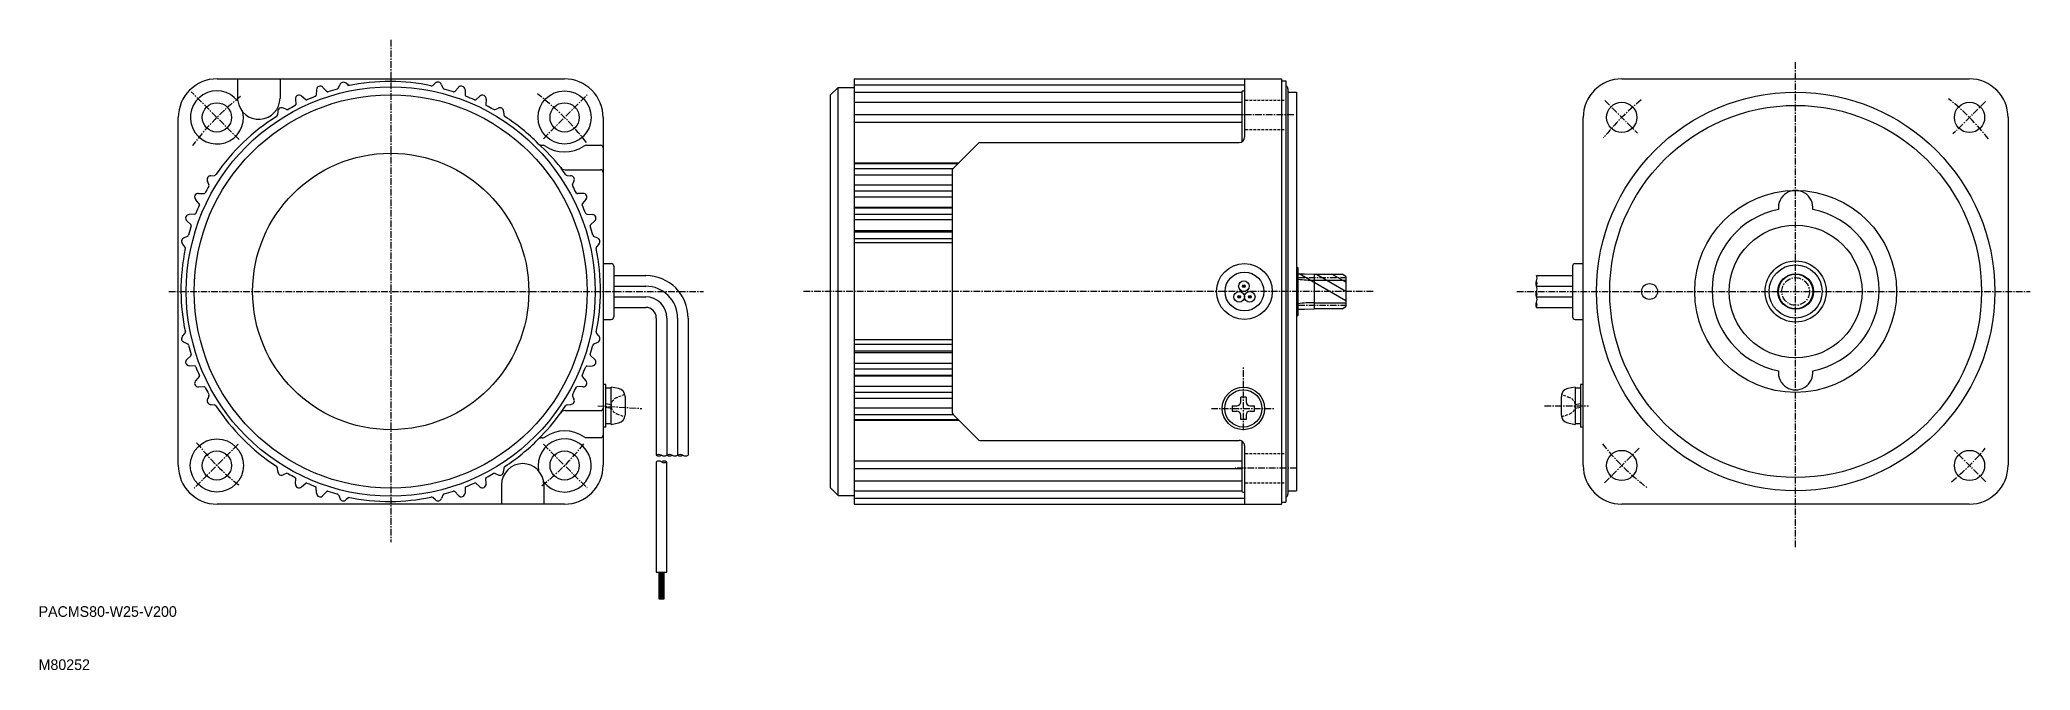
# Model space of a CAD drawing. Extents: x -42 to 333, y 247 to 366.
import ezdxf

# ---------------------------------------------------------------- set-up
doc = ezdxf.new("R2010")
doc.units = 0
doc.linetypes.add('CENTER', pattern=[2, 1.25, -0.25, 0.25, -0.25])
doc.linetypes.add('DASHED', pattern=[0.75, 0.5, -0.25])
doc.layers.get('0').update_dxf_attribs({"linetype": 'CONTINUOUS'})
doc.layers.add('CENTER', color=1, linetype='CENTER')

msp = doc.modelspace()

# ---------------------------------------------------------------- linework, layer by layer
at = {"color": 7, "linetype": 'CONTINUOUS'}
for p, q in [((-8.58, 358.32), (-4.72, 358.32)), ((-4.72, 358.32), (-4.72, 354.7)), ((-4.72, 358.32), (56.82, 358.32)), ((3.28, 358.32), (3.28, 354.7)), ((10.14, 356.28), (10.09, 355.22)), ((11.35, 356.72), (12.09, 355.93)), ((14.3, 356.63), (14.54, 357.2)), ((16.21, 357.09), (15.73, 357.49)), ((32.04, 357.08), (32.51, 357.48)), ((33.71, 357.19), (33.95, 356.62)), ((36.89, 356.72), (36.16, 355.93)), ((38.11, 356.28), (38.16, 355.22)), ((108.35, 356.72), (106.85, 355.22)), ((108.35, 279.92), (108.35, 356.72)), ((108.35, 356.72), (111.35, 356.72)), ((111.35, 358.32), (111.35, 278.32)), ((111.35, 358.32), (191.85, 358.32)), ((111.35, 357.22), (184.85, 357.22)), ((184.65, 356.09), (184.85, 356.09)), ((184.85, 358.32), (184.85, 347.32)), ((191.85, 358.32), (191.85, 278.32)), ((191.85, 357.92), (192.65, 357.92)), ((192.65, 357.92), (192.65, 278.72)), ((193.05, 356.42), (193.05, 355.82)), ((255.92, 358.32), (321.32, 358.32)), ((-4.72, 354.7), (-4.72, 354.7)), ((4.49, 352.56), (3.92, 352.79)), ((6.17, 354.51), (6.23, 353.48)), ((8.12, 354.39), (7.34, 355.07)), ((40.91, 355.07), (40.13, 354.39)), ((42.08, 354.51), (42.02, 353.48)), ((43.76, 352.57), (44.38, 352.82)), ((106.85, 355.22), (106.85, 281.42)), ((111.35, 355.81), (184.35, 355.81)), ((111.35, 353.94), (184.35, 353.94)), ((184.35, 355.79), (184.35, 346.46)), ((193.05, 355.82), (194.65, 355.82)), ((193.05, 355.82), (193.05, 280.22)), ((194.65, 355.82), (194.65, 280.82)), ((-15.88, 285.62), (-15.88, 351.02)), ((2.87, 352.15), (2.81, 351.53)), ((45.38, 352.21), (45.44, 351.54)), ((64.12, 351.02), (64.12, 285.62)), ((111.35, 351.62), (184.35, 351.62)), ((111.35, 350.17), (184.35, 350.17)), ((248.62, 285.62), (248.62, 351.02)), ((328.62, 351.02), (328.62, 285.62)), ((52.61, 345.82), (52.84, 345.82)), ((61.03, 345.82), (63.62, 345.82)), ((130, 341.47), (134.7, 346.18)), ((135.06, 346.32), (183.85, 346.32)), ((56.94, 341.22), (63.62, 341.22)), ((111.35, 342.53), (131.06, 342.53)), ((111.35, 342.37), (130.9, 342.37)), ((111.35, 341.45), (129.98, 341.45)), ((129.85, 341.12), (129.85, 295.53)), ((131.06, 342.53), (131.06, 342.53)), ((-10.12, 338.46), (-10.37, 339.08)), ((-9.76, 340.08), (-9.09, 340.14)), ((57.33, 340.14), (57.95, 340.08)), ((58.36, 338.46), (58.59, 339.03)), ((111.35, 340.24), (129.85, 340.24)), ((111.35, 338.39), (129.85, 338.39)), ((-11.94, 334.83), (-12.57, 335.56)), ((-12.06, 336.78), (-11.03, 336.72)), ((60.31, 336.78), (59.28, 336.72)), ((60.88, 335.62), (60.19, 334.83)), ((111.35, 337.25), (129.85, 337.25)), ((111.35, 336.13), (129.85, 336.13)), ((111.35, 334.18), (129.85, 334.18)), ((111.35, 334.04), (129.85, 334.04)), ((-14.28, 331.59), (-13.48, 330.86)), ((-12.77, 332.86), (-13.83, 332.81)), ((61.02, 332.86), (62.08, 332.81)), ((61.73, 330.86), (62.52, 331.59)), ((111.35, 332.85), (129.85, 332.85)), ((111.35, 331.83), (129.85, 331.83)), ((111.35, 329.81), (129.85, 329.81)), ((-14.64, 326.74), (-15.03, 327.21)), ((-14.18, 328.65), (-14.74, 328.41)), ((62.43, 328.65), (63.05, 328.39)), ((63.32, 327.25), (62.89, 326.74)), ((111.35, 329.52), (129.85, 329.52)), ((111.35, 328.28), (129.85, 328.28)), ((111.35, 327.53), (129.85, 327.53)), ((64.12, 323.57), (65.62, 323.57)), ((66.12, 323.07), (66.12, 313.57)), ((194.65, 322.98), (194.95, 322.8)), ((194.95, 313.84), (194.95, 322.8)), ((246.62, 323.07), (246.62, 313.57)), ((247.12, 323.57), (248.62, 323.57)), ((66.12, 321.32), (72.12, 321.32)), ((66.12, 319.32), (72.12, 319.32)), ((194.95, 321.67), (196.18, 321.67)), ((196.18, 321.67), (197.95, 321.57)), ((197.95, 321.57), (203.25, 321.57)), ((197.95, 321.57), (197.95, 315.08)), ((203.95, 321.17), (203.25, 321.57)), ((203.95, 321.17), (203.95, 315.48)), ((239.81, 321.32), (246.62, 321.32)), ((239.81, 319.32), (246.62, 319.32)), ((-15.88, 318.32), (-15.88, 318.32)), ((66.12, 317.32), (72.12, 317.32)), ((66.12, 315.32), (72.12, 315.32)), ((194.95, 314.97), (196.18, 314.97)), ((196.18, 314.97), (197.95, 315.08)), ((203.25, 315.08), (197.95, 315.08)), ((203.25, 315.08), (203.95, 315.48)), ((239.81, 317.32), (246.62, 317.32)), ((239.81, 315.32), (246.62, 315.32)), ((64.12, 313.07), (65.62, 313.07)), ((74.12, 313.32), (74.12, 287.52)), ((76.12, 313.32), (76.12, 287.52)), ((78.12, 313.32), (78.12, 287.52)), ((80.12, 313.32), (80.12, 287.52)), ((194.65, 313.67), (194.95, 313.84)), ((247.12, 313.07), (248.62, 313.07)), ((-15.07, 309.9), (-14.64, 310.41)), ((-14.18, 308.5), (-14.8, 308.76)), ((62.43, 308.5), (62.99, 308.74)), ((62.88, 310.41), (63.28, 309.94)), ((111.35, 309.27), (129.85, 309.27)), ((111.35, 308.39), (129.85, 308.39)), ((-13.48, 306.29), (-14.28, 305.55)), ((-12.77, 304.29), (-13.83, 304.34)), ((61.02, 304.29), (62.08, 304.34)), ((61.73, 306.29), (62.52, 305.55)), ((111.35, 307.13), (129.85, 307.13)), ((111.35, 306.84), (129.85, 306.84)), ((111.35, 304.82), (129.85, 304.82)), ((111.35, 303.8), (129.85, 303.8)), ((-11.94, 302.32), (-12.57, 301.59)), ((-12.06, 300.37), (-11.03, 300.43)), ((60.31, 300.37), (59.28, 300.43)), ((60.19, 302.32), (60.87, 301.54)), ((64.63, 300.82), (64.13, 300.82)), ((64.63, 292.82), (64.63, 300.82)), ((64.63, 300.2), (65.63, 300.2)), ((64.63, 296.37), (64.63, 300.14)), ((65.63, 293.32), (65.63, 300.32)), ((67.01, 300.06), (65.63, 300.32)), ((111.35, 302.61), (129.85, 302.61)), ((111.35, 302.46), (129.85, 302.46)), ((111.35, 300.52), (129.85, 300.52)), ((247.12, 300.32), (245.74, 300.06)), ((247.12, 300.32), (247.12, 293.32)), ((247.12, 300.2), (248.12, 300.2)), ((248.62, 300.82), (248.12, 300.82)), ((248.12, 300.82), (248.12, 292.82)), ((248.12, 300.14), (248.12, 296.37)), ((-10.11, 298.69), (-10.34, 298.12)), ((-9.7, 297.07), (-9.09, 297.01)), ((57.34, 297.01), (58.01, 297.07)), ((58.37, 298.69), (58.62, 298.07)), ((64.63, 297.27), (65.63, 297.08)), ((64.63, 296.56), (65.63, 296.37)), ((68.23, 298.59), (68.23, 295.06)), ((111.35, 299.4), (129.85, 299.4)), ((111.35, 298.26), (129.85, 298.26)), ((111.35, 296.41), (129.85, 296.41)), ((182.55, 296.82), (183.4, 296.82)), ((182.55, 296.82), (182.55, 295.82)), ((185.15, 298.42), (184.15, 298.42)), ((184.15, 297.57), (184.15, 298.42)), ((185.15, 298.42), (185.15, 297.57)), ((185.9, 296.82), (186.75, 296.82)), ((186.75, 295.82), (186.75, 296.82)), ((244.52, 295.06), (244.52, 298.59)), ((247.12, 297.08), (248.12, 297.27)), ((247.12, 296.37), (248.12, 296.56)), ((56.94, 295.92), (63.62, 295.92)), ((64.63, 292.82), (64.13, 292.82)), ((65.63, 293.45), (64.63, 293.45)), ((65.63, 293.32), (67.01, 293.59)), ((111.35, 295.2), (129.98, 295.2)), ((111.35, 294.25), (130.92, 294.25)), ((111.35, 294.12), (131.06, 294.12)), ((134.7, 290.47), (129.99, 295.18)), ((182.55, 295.82), (183.4, 295.82)), ((184.15, 294.22), (184.15, 295.07)), ((185.15, 294.22), (184.15, 294.22)), ((185.15, 295.07), (185.15, 294.22)), ((185.9, 295.82), (186.75, 295.82)), ((245.74, 293.59), (247.12, 293.32)), ((248.12, 293.45), (247.12, 293.45)), ((248.62, 292.82), (248.12, 292.82)), ((52.61, 290.82), (52.81, 290.82)), ((63.62, 290.82), (60.87, 290.82)), ((135.06, 290.32), (183.85, 290.32)), ((184.35, 290.19), (184.35, 280.85)), ((184.85, 289.32), (184.85, 278.32)), ((2.87, 284.44), (2.82, 285.06)), ((45.44, 285.11), (45.38, 284.5)), ((74.12, 286.28), (74.12, 265.52)), ((76.12, 265.52), (76.12, 286.28)), ((111.35, 286.48), (184.35, 286.48)), ((111.35, 285.03), (184.35, 285.03)), ((4.45, 284.07), (3.87, 283.83)), ((6.17, 282.14), (6.23, 283.17)), ((7.33, 281.57), (8.12, 282.26)), ((10.14, 280.37), (10.09, 281.43)), ((38.16, 281.43), (38.11, 280.37)), ((40.13, 282.26), (40.92, 281.57)), ((42.08, 282.14), (42.02, 283.17)), ((43.76, 284.09), (44.33, 283.86)), ((44.97, 281.94), (44.97, 278.32)), ((52.97, 281.94), (52.97, 278.32)), ((106.85, 281.42), (108.35, 279.92)), ((111.35, 282.71), (184.35, 282.71)), ((56.82, 278.32), (-8.58, 278.32)), ((12.09, 280.72), (11.35, 279.92)), ((14.32, 279.98), (14.54, 279.46)), ((16.17, 279.53), (15.74, 279.17)), ((32.55, 279.13), (32.04, 279.56)), ((33.95, 280.02), (33.69, 279.4)), ((36.16, 280.72), (36.89, 279.92)), ((108.35, 279.92), (111.35, 279.92)), ((111.35, 280.84), (184.35, 280.84)), ((111.35, 279.43), (184.85, 279.43)), ((111.35, 278.32), (191.85, 278.32)), ((184.65, 280.55), (184.85, 280.55)), ((191.85, 278.72), (192.65, 278.72)), ((193.05, 280.82), (194.65, 280.82)), ((321.32, 278.32), (255.92, 278.32)), ((74.12, 265.52), (76.12, 265.52)), ((74.62, 265.52), (74.62, 260.52)), ((75.62, 260.52), (75.62, 265.52)), ((74.62, 260.52), (75.62, 260.52))]:
    msp.add_line(p, q, dxfattribs=at)
at = {"color": 3, "linetype": 'DASHED'}
for p, q in [((185.05, 354.31), (192.65, 354.31)), ((185.05, 348.81), (192.65, 348.81)), ((68.19, 298.92), (66.66, 298.34)), ((246.09, 298.34), (244.56, 298.92)), ((66.66, 295.31), (68.19, 294.72)), ((244.56, 294.72), (246.09, 295.31)), ((185.05, 287.84), (192.65, 287.84)), ((185.05, 282.34), (192.65, 282.34))]:
    msp.add_line(p, q, dxfattribs=at)
at = {"color": 3, "linetype": 'CONTINUOUS'}
for p, q in [((203.95, 316.59), (195.15, 321.67)), ((197.95, 320.45), (203.95, 320.45)), ((203.95, 318.32), (198.32, 321.57)), ((203.95, 320.06), (201.32, 321.57)), ((197.95, 316.2), (203.95, 316.2)), ((74.62, 265.44), (74.71, 265.52)), ((74.62, 265.3), (74.85, 265.52)), ((74.62, 265.16), (74.99, 265.52)), ((74.62, 265.02), (75.13, 265.52)), ((74.62, 264.88), (75.27, 265.52)), ((74.62, 264.73), (75.41, 265.52)), ((74.62, 264.59), (75.56, 265.52)), ((74.62, 264.45), (75.62, 265.45)), ((74.62, 264.31), (75.62, 265.31)), ((74.62, 264.17), (75.62, 265.17)), ((74.62, 264.03), (75.62, 265.03)), ((74.62, 263.89), (75.62, 264.89)), ((74.62, 263.74), (75.62, 264.74)), ((74.62, 263.6), (75.62, 264.6)), ((74.62, 263.46), (75.62, 264.46)), ((74.62, 263.32), (75.62, 264.32)), ((74.62, 263.18), (75.62, 264.18)), ((74.62, 263.04), (75.62, 264.04)), ((74.62, 262.9), (75.62, 263.9)), ((74.62, 262.75), (75.62, 263.75)), ((74.62, 262.61), (75.62, 263.61)), ((74.62, 262.47), (75.62, 263.47)), ((74.62, 262.33), (75.62, 263.33)), ((74.62, 262.19), (75.62, 263.19)), ((74.62, 262.05), (75.62, 263.05)), ((74.62, 261.91), (75.62, 262.91)), ((74.62, 261.76), (75.62, 262.76)), ((74.62, 261.62), (75.62, 262.62)), ((74.62, 261.48), (75.62, 262.48)), ((74.62, 261.34), (75.62, 262.34)), ((74.62, 261.2), (75.62, 262.2)), ((74.62, 261.06), (75.62, 262.06)), ((74.62, 260.92), (75.62, 261.92)), ((74.62, 260.77), (75.62, 261.77)), ((74.62, 260.63), (75.62, 261.63)), ((74.66, 260.52), (75.62, 261.49)), ((74.8, 260.52), (75.62, 261.35)), ((74.94, 260.52), (75.62, 261.21)), ((75.08, 260.52), (75.62, 261.07)), ((75.22, 260.52), (75.62, 260.93)), ((75.36, 260.52), (75.62, 260.78)), ((75.51, 260.52), (75.62, 260.64))]:
    msp.add_line(p, q, dxfattribs=at)
at = {"color": 7, "linetype": 'CONTINUOUS'}
for centre, radius in [((24.12, 318.32), 38.5), ((56.86, 351.06), 5), ((24.12, 318.32), 37), ((-8.61, 351.06), 2.75), ((56.86, 351.06), 2.75), ((288.62, 318.32), 37.5), ((255.89, 351.06), 2.85), ((288.62, 318.32), 35), ((321.36, 351.06), 2.85), ((24.12, 318.32), 26), ((288.62, 318.32), 19), ((288.62, 318.32), 12.5), ((184.85, 318.32), 5.25), ((288.62, 318.32), 5.75), ((288.62, 318.32), 5), ((184.85, 318.32), 3.65), ((184.75, 319.32), 1), ((184.75, 319.32), 0.25), ((184.75, 319.32), 0.2), ((184.75, 319.32), 0.15), ((184.75, 319.32), 0.1), ((261.12, 318.32), 1.5), ((288.62, 318.32), 3.35), ((288.62, 318.32), 3.25), ((183.85, 317.32), 1), ((183.85, 317.32), 0.25), ((183.85, 317.32), 0.2), ((183.85, 317.32), 0.15), ((183.85, 317.32), 0.1), ((185.85, 317.32), 1), ((185.85, 317.32), 0.25), ((185.85, 317.32), 0.2), ((185.85, 317.32), 0.15), ((185.85, 317.32), 0.1), ((184.65, 296.32), 4), ((184.65, 296.32), 3.5), ((-8.61, 285.59), 5), ((-8.61, 285.59), 2.75), ((56.86, 285.59), 2.75), ((255.89, 285.59), 2.85), ((321.36, 285.59), 2.85)]:
    msp.add_circle(centre, radius, dxfattribs=at)
for centre, radius, start, end in [((-8.58, 351.02), 7.3, 90, 180), ((-8.61, 351.06), 5, 38.2789, 11.3337), ((10.84, 356.25), 0.7, 42.7598, 177.3469), ((24.62, 317.82), 40, 105.353, 107.9512), ((13.93, 356.78), 0.4, 285.353, 337.1291), ((15.24, 356.91), 0.761, 49.8925, 157.1291), ((24.12, 317.82), 40, 89.9998, 101.6463), ((16.17, 356.97), 0.124, 70.6254, 165.4215), ((24.12, 322.56), 35.26, 77.5899, 89.9975), ((31.78, 357.39), 0.4, 258.3507, 309.7157), ((33.03, 357.01), 0.7, 14.8086, 138.2081), ((34.32, 356.78), 0.4, 203.2833, 254.6489), ((23.62, 317.82), 40, 72.0483, 74.6489), ((37.41, 356.25), 0.7, 2.6527, 137.2346), ((56.82, 351.02), 7.3, 359.9995, 90), ((184.65, 355.79), 0.3, 90, 180), ((192.45, 356.42), 0.6, 0, 70.5288), ((255.92, 351.02), 7.3, 90, 180), ((321.32, 351.02), 7.3, 0, 90), ((-0.72, 354.7), 4, 180.0014, 187.875), ((-0.72, 354.7), 4, 179.9986, 180.0014), ((-0.72, 354.7), 4, 187.875, 359.9986), ((3.57, 352.19), 0.7, 59.8125, 183.2016), ((4.64, 352.93), 0.4, 248.2776, 299.6489), ((24.62, 317.82), 40, 117.5449, 119.6489), ((6.03, 353.47), 0.2, 297.5449, 3.564), ((6.87, 354.55), 0.7, 47.6808, 183.5707), ((8.25, 354.54), 0.2, 228.9758, 294.0323), ((24.62, 317.82), 40, 111.4978, 114.0323), ((9.89, 355.23), 0.2, 291.4978, 357.3449), ((12.23, 356.07), 0.2, 222.7652, 287.9512), ((36.01, 356.07), 0.2, 252.0483, 317.2348), ((38.36, 355.23), 0.2, 182.6551, 248.5018), ((23.62, 317.82), 40, 65.9672, 68.5018), ((23.62, 317.82), 40, 65.9672, 68.5018), ((40, 354.54), 0.2, 245.9672, 311.0242), ((41.38, 354.55), 0.7, 356.4375, 131.9852), ((42.21, 353.47), 0.2, 176.4363, 242.4547), ((23.62, 317.82), 40, 60.3532, 62.4547), ((43.61, 352.94), 0.4, 240.3532, 292.1234), ((44.68, 352.19), 0.7, 1.6046, 115.4412), ((22.83, 318.69), 38.3, 121.8127, 145.6203), ((2.41, 351.57), 0.4, 303.3506, 354.715), ((45.84, 351.57), 0.4, 184.868, 236.6466), ((23.62, 317.82), 40, 45.0168, 56.6466), ((52.61, 346.82), 1, 225.0168, 270.0117), ((28.24, 319.55), 35.57, 38.3877, 48.314), ((52.84, 345.32), 0.5, 55.0005, 90), ((56.86, 351.06), 6.5, 234.9984, 303.778), ((61.03, 344.82), 1, 90, 123.778), ((63.62, 345.32), 0.5, 0.8316, 90), ((135.06, 345.82), 0.5, 90, 135), ((183.85, 347.32), 1, 270, 0), ((56.94, 342.22), 1, 215.6565, 270), ((23.62, 318.32), 40, 33.3507, 35.6565), ((63.62, 340.72), 0.5, 1.1299, 90), ((130.35, 341.12), 0.5, 135, 180), ((24.62, 318.32), 40, 150.353, 152.4547), ((-9.74, 339.38), 0.7, 91.5961, 205.4412), ((-10.49, 338.31), 0.4, 330.353, 22.1321), ((-9.12, 340.54), 0.4, 274.868, 326.6465), ((57.37, 340.53), 0.4, 213.3507, 264.715), ((57.99, 339.38), 0.7, 329.8084, 93.2021), ((58.73, 338.31), 0.4, 158.2776, 209.649), ((23.62, 318.32), 40, 27.5449, 29.649), ((288.62, 334.07), 3.25, 354.078, 185.922), ((-12.1, 336.08), 0.7, 86.4369, 227.924), ((24.62, 318.32), 40, 155.9672, 158.5018), ((-12.09, 334.7), 0.2, 335.9672, 41.0242), ((-11.02, 336.91), 0.2, 266.4363, 332.4547), ((59.27, 336.91), 0.2, 207.5449, 273.5689), ((60.34, 334.7), 0.2, 138.9726, 204.0325), ((23.62, 318.32), 40, 21.4978, 24.0325), ((60.35, 336.08), 0.7, 318.622, 93.5712), ((288.32, 318.57), 15.44, 100.9256, 259.0744), ((288.93, 318.57), 15.44, 280.9256, 79.0744), ((-13.8, 332.11), 0.7, 92.6527, 227.2346), ((24.62, 318.32), 40, 162.0483, 164.6491), ((-13.62, 330.71), 0.2, 342.0483, 47.2348), ((-12.78, 333.06), 0.2, 272.6551, 338.5018), ((61.03, 333.06), 0.2, 201.4978, 267.3497), ((61.87, 330.71), 0.2, 132.7585, 197.9512), ((23.62, 318.32), 40, 15.3532, 17.9512), ((62.05, 332.11), 0.7, 312.7598, 87.3469), ((24.62, 318.32), 40, 168.3507, 179.9998), ((-14.56, 327.73), 0.7, 104.8065, 228.1965), ((-14.94, 326.48), 0.4, 348.3506, 39.7157), ((-14.33, 329.02), 0.4, 293.2805, 344.6491), ((62.58, 329.02), 0.4, 195.3532, 247.1317), ((63.19, 326.48), 0.4, 139.8709, 191.6465), ((23.62, 318.32), 40, 359.9998, 11.6464), ((62.81, 327.73), 0.7, 316.5976, 70.4365), ((65.62, 323.07), 0.5, 0, 90), ((247.12, 323.07), 0.5, 90, 180), ((72.12, 313.32), 8, 0, 90), ((72.12, 313.32), 6, 0, 90), ((240.68, 319.82), 1, 150.005, 210.0007), ((238.95, 320.82), 1, 329.9993, 30.0007), ((238.95, 319.82), 1, 330.0021, 30.0085), ((238.95, 318.82), 1, 329.9964, 30.0029), ((19.89, 318.33), 35.26, 180.002, 192.4074), ((28.36, 318.33), 35.26, 347.5901, 359.9975), ((72.12, 313.32), 4, 0, 90), ((72.12, 313.32), 2, 0, 90), ((240.68, 317.82), 1, 149.9993, 210.0007), ((240.68, 315.82), 1, 149.9964, 209.9921), ((238.95, 317.82), 1, 329.9993, 30.0007), ((238.95, 316.82), 1, 330.0021, 29.9912), ((238.95, 315.82), 1, 329.9964, 29.9921), ((65.62, 313.57), 0.5, 270, 359.9885), ((247.12, 313.57), 0.5, 180, 270), ((-14.56, 309.42), 0.7, 136.6035, 250.4392), ((-14.94, 310.67), 0.4, 319.8709, 11.6467), ((-14.33, 308.13), 0.4, 15.3532, 67.1317), ((24.62, 318.82), 40, 195.3532, 197.9513), ((23.62, 318.82), 40, 342.0483, 344.6491), ((62.58, 308.13), 0.4, 113.274, 164.6491), ((63.19, 310.67), 0.4, 168.3508, 219.7157), ((62.81, 309.42), 0.7, 284.8065, 48.1965), ((-13.8, 305.04), 0.7, 132.7598, 267.3469), ((-13.62, 306.43), 0.2, 312.7619, 17.9513), ((-12.78, 304.09), 0.2, 21.4978, 87.3497), ((24.62, 318.82), 40, 201.4978, 204.0323), ((23.62, 318.82), 40, 335.9672, 338.5018), ((61.03, 304.09), 0.2, 92.6551, 158.5018), ((61.87, 306.43), 0.2, 162.0483, 227.2348), ((62.05, 305.04), 0.7, 272.6527, 47.2346), ((-12.1, 301.07), 0.7, 132.0815, 273.5625), ((-12.09, 302.45), 0.2, 318.9758, 24.0323), ((-11.02, 300.23), 0.2, 27.5449, 93.5689), ((24.62, 318.82), 40, 207.5449, 209.6491), ((23.62, 318.82), 40, 330.3532, 332.4547), ((59.27, 300.23), 0.2, 86.4363, 152.4547), ((60.34, 302.45), 0.2, 155.9672, 221.0242), ((60.35, 301.07), 0.7, 266.4369, 41.8931), ((66.73, 298.59), 1.5, 0, 79.1137), ((246.02, 298.59), 1.5, 100.8863, 180), ((288.62, 303.07), 3.25, 174.078, 5.922), ((-9.74, 297.77), 0.7, 149.8013, 273.2021), ((-10.49, 298.84), 0.4, 338.2776, 29.6491), ((-9.12, 296.61), 0.4, 33.3507, 84.715), ((24.62, 318.82), 40, 213.3507, 236.578), ((23.62, 318.82), 40, 324.3432, 326.6465), ((57.37, 296.61), 0.4, 94.8752, 146.6465), ((57.99, 297.77), 0.7, 271.5964, 25.4412), ((58.74, 298.84), 0.4, 150.3532, 202.1321), ((63.62, 296.42), 0.5, 270, 357.4658), ((183.4, 297.57), 0.75, 270, 0), ((185.9, 297.57), 0.75, 180, 270), ((23.62, 318.82), 40, 314.9827, 324.3432), ((56.94, 294.92), 1, 90, 144.3432), ((66.73, 295.06), 1.5, 280.8867, 0), ((130.35, 295.53), 0.5, 180, 224.034), ((183.4, 295.07), 0.75, 0, 90), ((185.9, 295.07), 0.75, 90, 180), ((246.02, 295.06), 1.5, 180, 259.1133), ((23.62, 318.82), 40, 303.3508, 314.9827), ((56.86, 285.59), 5, 218.2763, 191.3369), ((52.61, 289.82), 1, 89.8941, 134.9827), ((52.81, 291.42), 0.6, 270, 304.7532), ((56.86, 285.59), 6.5, 54.9969, 124.7479), ((60.87, 291.33), 0.5, 235.1027, 270), ((63.62, 291.33), 0.501, 270, 357.355), ((135.06, 290.82), 0.5, 224.9791, 270), ((183.85, 289.32), 1, 359.9943, 90), ((-8.58, 285.62), 7.3, 180, 270), ((2.32, 285.02), 0.5, 4.8686, 56.578), ((48.97, 281.94), 4, 0, 180), ((45.83, 285.08), 0.4, 123.3508, 174.7144), ((56.82, 285.62), 7.3, 270, 359.9995), ((74.62, 286.65), 1, 60.0021, 119.9979), ((74.62, 288.38), 1, 239.9993, 300.0007), ((74.62, 285.41), 1, 60, 120), ((75.62, 288.38), 1, 239.9981, 299.9996), ((75.62, 285.41), 1, 60, 120), ((75.62, 287.14), 1, 240, 300), ((76.62, 286.65), 1, 60.0033, 119.999), ((76.62, 288.38), 1, 240.0004, 300.0019), ((77.62, 288.38), 1, 240.005, 300.0065), ((78.62, 286.65), 1, 59.9964, 119.9921), ((78.62, 288.38), 1, 239.9935, 299.995), ((79.62, 288.38), 1, 239.9993, 300.0007), ((255.92, 285.62), 7.3, 180, 270), ((321.32, 285.62), 7.3, 270, 0), ((3.57, 284.46), 0.7, 181.5964, 295.4412), ((4.63, 283.6), 0.5, 60.422, 112.1234), ((24.62, 318.82), 40, 240.422, 242.4548), ((6.03, 283.18), 0.2, 356.4314, 62.4548), ((6.87, 282.1), 0.7, 176.4369, 311.068), ((8.25, 282.11), 0.2, 65.9672, 131.0274), ((24.62, 318.82), 40, 245.9672, 248.5019), ((9.89, 281.42), 0.2, 2.6503, 68.5019), ((38.36, 281.42), 0.2, 111.4978, 177.3497), ((23.62, 318.82), 40, 291.4978, 294.0324), ((40, 282.11), 0.2, 48.9726, 114.0324), ((41.38, 282.1), 0.7, 228.6188, 3.5712), ((42.21, 283.18), 0.2, 117.5449, 183.5689), ((23.62, 318.82), 40, 297.5449, 299.6491), ((43.61, 283.71), 0.4, 68.2842, 119.6491), ((44.68, 284.46), 0.7, 239.8084, 3.2016), ((10.84, 280.4), 0.7, 182.6527, 317.2346), ((12.23, 280.58), 0.2, 72.0483, 137.2348), ((24.62, 318.82), 40, 252.0483, 254.5811), ((13.86, 279.78), 0.5, 23.2805, 74.5811), ((15.22, 279.64), 0.7, 194.8086, 318.202), ((16.15, 279.6), 0.069, 143.9187, 290.6712), ((24.12, 318.82), 40, 258.4188, 269.9999), ((24.12, 314.09), 35.26, 270.0022, 282.4074), ((31.78, 279.26), 0.4, 49.8658, 101.6466), ((33.03, 279.64), 0.7, 226.5976, 340.4442), ((34.32, 279.87), 0.4, 105.3532, 157.1291), ((23.62, 318.82), 40, 285.3532, 287.9513), ((36.01, 280.58), 0.2, 42.7687, 107.9513), ((37.41, 280.4), 0.7, 222.7598, 357.3469), ((184.65, 280.85), 0.3, 180, 270.0191), ((192.45, 280.22), 0.6, 289.4712, 0)]:
    msp.add_arc(centre, radius, start, end, dxfattribs=at)
at = {"color": 3, "linetype": 'CONTINUOUS'}
for centre, start, end in [((197.75, 342.43), 262.681, 270.5207), ((197.75, 294.22), 89.4793, 97.3185)]:
    msp.add_arc(centre, 21.98, start, end, dxfattribs=at)
at = {"color": 3, "linetype": 'DASHED'}
for centre, start, end in [((67.24, 296.82), 110.8396, 249.1588), ((245.51, 296.82), 290.8412, 69.1604)]:
    msp.add_arc(centre, 1.63, start, end, dxfattribs=at)
at = {"layer": 'CENTER', "color": 1, "linetype": 'CENTER'}
for p, q in [((24.13, 365.65), (24.12, 271.16)), ((288.62, 270.22), (288.62, 361.5)), ((-4.43, 346.88), (-13.45, 355.9)), ((52.86, 347.06), (61.11, 355.31)), ((252.68, 354.27), (258.84, 348.1)), ((324.36, 354.06), (318.25, 347.95)), ((194.15, 351.56), (182.45, 351.56)), ((194.95, 320.92), (203.95, 320.92)), ((-17.66, 318.32), (83, 318.32)), ((209.1, 318.32), (101.76, 318.32)), ((194.95, 315.73), (203.95, 315.73)), ((236.11, 318.32), (332.78, 318.32)), ((184.65, 292.26), (184.65, 304.07)), ((63.11, 296.82), (71.41, 296.32)), ((178.62, 296.32), (190.57, 296.32)), ((241.34, 296.82), (249.63, 296.82)), ((-4.63, 289.57), (-12.86, 281.34)), ((52.88, 289.57), (61.09, 281.36)), ((252.61, 282.31), (259.14, 288.84)), ((194.7, 285.09), (183.11, 285.09)), ((324.42, 282.53), (318.52, 288.43))]:
    msp.add_line(p, q, dxfattribs=at)
msp.add_circle((288.62, 318.32), 2.6, dxfattribs=at)
for centre, start, end in [((24.62, 317.82), 127.7491, 143.5344), ((23.62, 317.82), 37.3777, 53.236), ((289.12, 317.82), 128.9833, 141.3139), ((288.12, 317.82), 38.424, 51.4131), ((24.62, 318.82), 218.0024, 231.9077), ((23.62, 318.82), 307.9773, 321.672), ((289.12, 318.82), 218.3059, 232.6657), ((288.12, 318.82), 309.4562, 320.4029)]:
    msp.add_arc(centre, 47, start, end, dxfattribs=at)

# ---------------------------------------------------------------- texts
at = {"color": 7, "linetype": 'CONTINUOUS'}
for s, p in [('PACMS80-W25-V200', (-42.17, 257.12)), ('M80252', (-42.17, 247.12))]:
    msp.add_text(s, height=2, dxfattribs=at).set_placement(p)

doc.saveas('drawing.dxf')
